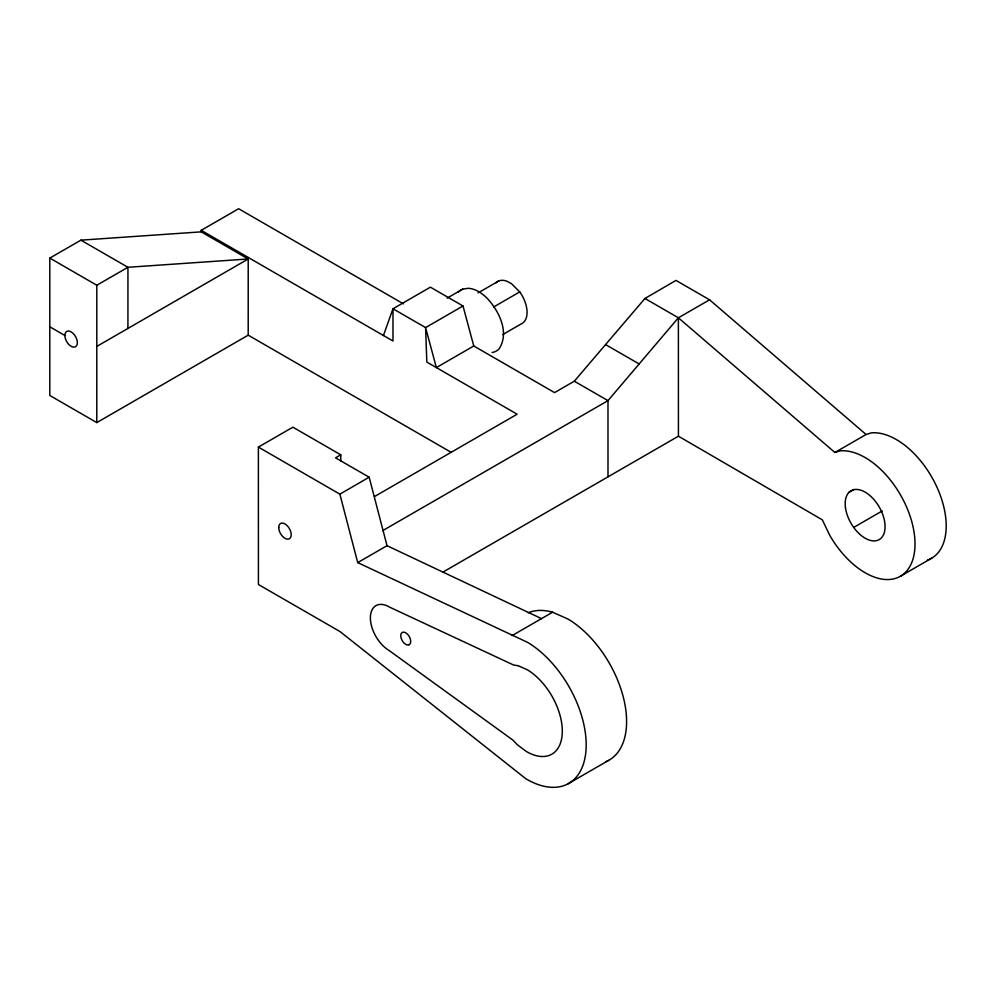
<?xml version="1.0" encoding="UTF-8"?>
<svg xmlns="http://www.w3.org/2000/svg" width="996" height="996" viewBox="0 0 996 996"><rect width="100%" height="100%" fill="white"/><g stroke="black" fill="none" stroke-linecap="round" stroke-linejoin="round"><path stroke-width="1.49" d="M96.786 422.59L96.811 285.23L49.8 258.089L49.8 395.474L96.786 422.59L248.203 335.166L248.216 257.454M127.924 328.443L127.949 267.289L80.925 240.161L49.8 258.089M96.799 346.409L248.216 258.985L201.217 231.856L201.217 230.325L238.629 208.737L403.442 303.855M383.448 335.515L392.984 308.772L430.397 287.172L463.003 305.984L473.772 345.986L554.56 392.611L574.306 381.207L644.935 298.489L675.985 280.411L709.563 299.808L866.072 434.493L871.363 432.862A70.554 40.736 60 0 1 937.535 488.488A70.554 40.736 60 0 1 927.425 560.138M709.563 299.808L678.388 317.786L607.983 400.641L382.651 530.669M96.811 285.23L127.949 267.289L248.216 258.985M447.08 298.165L462.667 289.164L468.157 288.292A35.271 20.368 60 0 1 487.231 298.339C499.008 311.088 509.765 332.39 499.133 348.799A35.271 20.368 60 0 1 492.111 352.509M478.043 292.911L498.834 280.909M463.003 305.984L425.591 327.584L392.984 308.772L392.984 341.018L201.217 230.325M493.755 306.917L519.738 291.915L511.371 283.574L506.889 281.221A24.302 14.031 60 0 0 495.796 282.976M258.387 447.092L339.873 494.153L357.713 562.615L527.606 642.383A84.137 48.58 60 0 1 586.183 745.929A84.137 48.58 60 0 1 525.788 778.71L339.96 631.539L258.412 584.503L258.387 447.092L292.886 427.184L340.769 454.823L340.781 460.936M473.772 345.986L436.36 367.586L425.591 327.584L426.823 362.071L517.136 414.212L374.446 496.593M502.743 334.569L520.933 324.061A24.302 14.031 60 0 0 519.738 291.915M339.873 494.153L369.167 477.209L387.021 545.696L541.488 618.628M357.713 562.615L387.021 545.696M442.909 572.115L678.425 436.198L678.388 317.786L644.935 298.489M512.181 635.548L552.593 612.216L568.019 619.051A84.137 48.58 60 0 1 623.023 696.042A84.137 48.58 60 0 1 605.979 761.654M678.388 317.786L834.897 452.495L866.072 434.493M848.779 492.497L853.983 489.497M853.684 527.419L882.269 510.923M900.409 576.248L931.584 558.246M568.118 783.765L608.519 760.434M340.769 454.823L335.528 457.811L369.167 477.209M834.897 452.495L840.188 450.864A70.554 40.736 60 0 1 905.999 505.707A70.554 40.736 60 0 1 897.197 577.792A70.554 40.736 60 0 1 829.855 535.512L822.323 519.837L678.425 436.198M80.925 240.161L201.217 231.856M605.568 344.591L639.146 363.963M574.306 381.207L607.983 400.641L607.996 476.847M248.203 335.166L451.25 452.371M49.8 326.788L64.877 335.49A8.815 5.092 60 0 0 74.239 347.118A8.815 5.092 60 0 0 74.239 334.644A8.815 5.092 60 0 0 64.877 335.49M458.272 292.177A35.271 20.368 60 0 1 462.667 289.164M528.229 612.777A84.137 48.58 60 0 1 552.593 612.216M409.207 644.711L408.161 645.01A7.059 4.071 60 0 1 403.181 642.034L402.16 640.515A7.059 4.071 60 0 1 402.26 632.435A7.059 4.071 60 0 1 409.319 636.631A7.059 4.071 60 0 1 409.207 644.711M518.007 665.652L513.724 665.079L389.56 607.124A26.718 15.426 60 0 0 370.388 617.532A26.718 15.426 60 0 0 388.988 650.425L512.89 740.09L517.285 744.709L526.149 751.345A50.36 29.071 60 0 0 562.304 731.724A50.36 29.071 60 0 0 527.245 669.748L518.007 665.652M278.731 527.531A8.815 5.092 60 0 0 288.081 539.16A8.815 5.092 60 0 0 288.081 526.685A8.815 5.092 60 0 0 278.731 527.531M845.48 507.811A28.224 16.297 60 0 0 877.962 540.206A28.224 16.297 60 0 0 871.948 497.44A28.224 16.297 60 0 0 845.48 507.811"/></g></svg>
